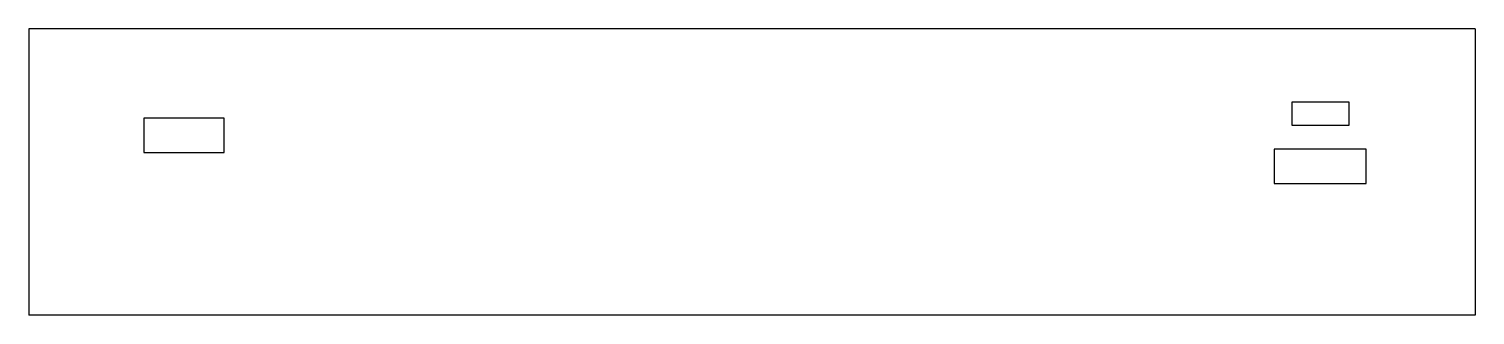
# Model space of a CAD drawing. Header units: millimetres. Extents: x -63 to 63, y -12 to 12.
import ezdxf

# ---------------------------------------------------------------- set-up
doc = ezdxf.new("R2010")
doc.units = ezdxf.units.MM
doc.layers.get('0').update_dxf_attribs({"color": 253, "lineweight": 25, "true_color": 0xadadad})
doc.layers.add('help', color=7, linetype='Continuous', lineweight=25, true_color=0xffffff)

msp = doc.modelspace()

# ---------------------------------------------------------------- linework, layer by layer
for p, q in [((52.02, 6.1), (47.02, 6.1)), ((47.02, 6.1), (47.02, 4.1)), ((52.02, 4.1), (52.02, 6.1)), ((-46, 4.7), (-53, 4.7)), ((-53, 4.7), (-53, 1.7)), ((-46, 1.7), (-46, 4.7)), ((47.02, 4.1), (52.02, 4.1)), ((-53, 1.7), (-46, 1.7)), ((53.5, 2), (45.5, 2)), ((45.5, 2), (45.5, -1)), ((53.5, -1), (53.5, 2)), ((45.5, -1), (53.5, -1))]:
    msp.add_line(p, q)
at = {"layer": 'help'}
for p, q in [((63, 12.5), (-63, 12.5)), ((-63, 12.5), (-63, -12.5)), ((63, 12.5), (63, -12.5)), ((63, -12.5), (-63, -12.5))]:
    msp.add_line(p, q, dxfattribs=at)

doc.saveas('drawing.dxf')
